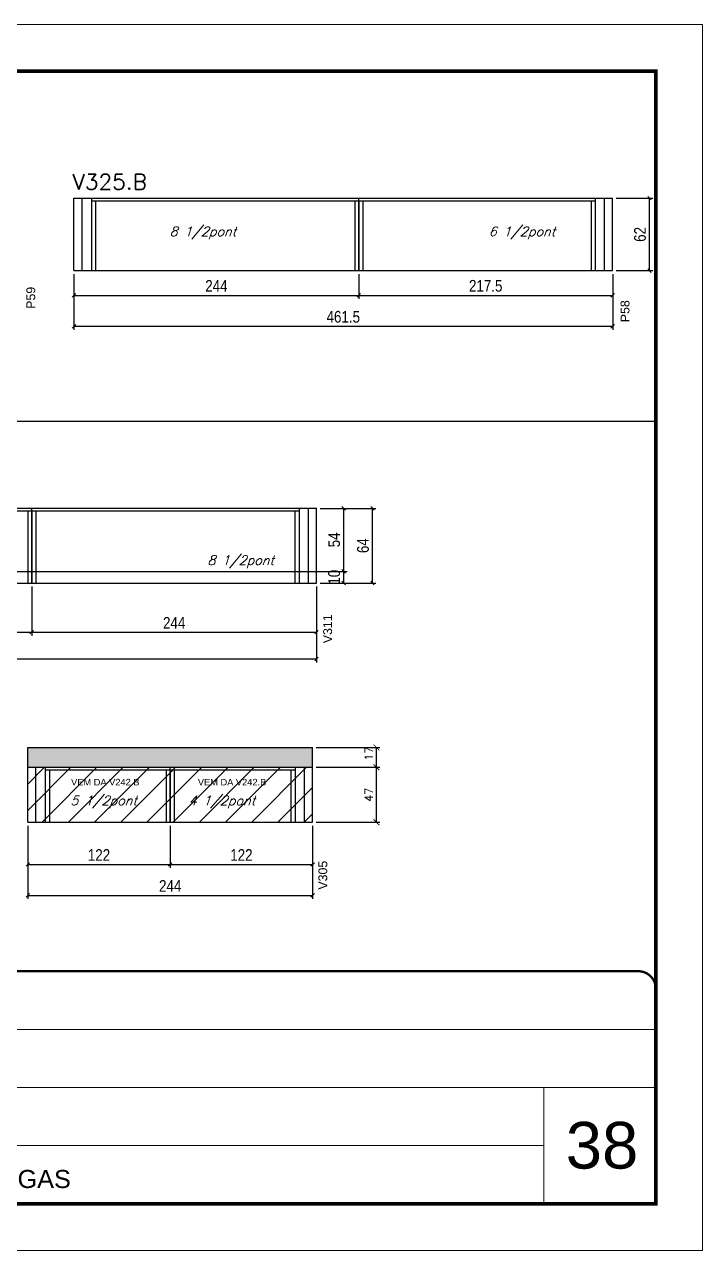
# Model space of a CAD drawing. Extents: x -3394 to 16474, y -5031 to 14397.
# Drawn here: x 6761 to 7342, y 3009 to 4059 of the extents above; entities that cross this region are included whole.
import ezdxf

# ---------------------------------------------------------------- set-up
doc = ezdxf.new("R2010")
doc.units = 0
doc.linetypes.add('CONTINUO', pattern=[0])
doc.linetypes.add('DASHED', pattern=[0.75, 0.5, -0.25])
doc.layers.get('0').update_dxf_attribs({"linetype": 'CONTINUOUS'})
doc.layers.get('Defpoints').update_dxf_attribs({"linetype": 'CONTINUOUS'})
for name, color, linetype, lineweight in [('CARIMBO', 255, 'CONTINUOUS', 9), ('Folhas', 255, 'CONTINUOUS', 9), ('REAPROVEITAMENTO', 251, 'CONTINUOUS', 9), ('SARRAFO DE PRESSAO', 251, 'DASHED', 9), ('Texto Seção', 7, 'CONTINUOUS', 15)]:
    doc.layers.add(name, color=color, linetype=linetype, lineweight=lineweight)
for name, color, linetype in [('COTA', 241, 'CONTINUOUS'), ('NOMENCLATURA', 7, 'CONTINUOUS'), ('Painéis', 200, 'CONTINUOUS'), ('SARR_2.2x7', 40, 'CONTINUOUS'), ('SARR_3.5x7', 81, 'CONTINUOUS'), ('texto', 7, 'CONTINUOUS')]:
    doc.layers.add(name, color=color, linetype=linetype)
doc.styles.add('ARIAL', font='arial.ttf')
doc.styles.add('COTA TECNICA', font='techl___.ttf', dxfattribs={"height": 10})
doc.styles.add('REGUA-120', font='ROMANS.shx', dxfattribs={"height": 15})
doc.styles.add('ROMANS', font='romans.shx')
doc.dimstyles.new('Cota Paínel', dxfattribs={"dimtxt": 7, "dimasz": 5, "dimexe": 3, "dimexo": 3, "dimgap": 3, "dimtad": 1, "dimdec": 1, "dimzin": 12, "dimdsep": 46, "dimtxsty": 'ROMANS', "dimblk": 'ARCHTICK', "dimcen": 0, "dimclrd": 4, "dimclre": 4, "dimclrt": 1, "dimadec": 1, "dimazin": 3, "dimtfac": 1, "dimtdec": 1, "dimtmove": 0, "dimatfit": 3, "dimldrblk": 'OBLIQUE', "dimfxl": 1, "dimtolj": 1, "dimtzin": 12, "dimarcsym": 0})
doc.dimstyles.new('PAINEL', dxfattribs={"dimtxt": 10, "dimasz": 3, "dimexe": 3, "dimexo": 3, "dimgap": 3, "dimtad": 1, "dimdec": 1, "dimzin": 12, "dimdsep": 46, "dimtxsty": 'COTA TECNICA', "dimblk1": 'OBLIQUE', "dimblk2": 'OBLIQUE', "dimsah": 1, "dimcen": 0.9, "dimclrd": 4, "dimclre": 4, "dimclrt": 240, "dimadec": 1, "dimazin": 3, "dimtfac": 1, "dimtdec": 1, "dimtmove": 0, "dimatfit": 3, "dimfxl": 1, "dimtolj": 1, "dimtzin": 12, "dimarcsym": 0})
pattern_1 = [(45, (5857.208, -4862.023), (-11.22532, 11.22532), [])]

# ---------------------------------------------------------------- blocks, each defined once
blk = doc.blocks.new('9999999999')
at = {"color": 30, "linetype": 'CONTINUO'}
for p, q in [((98564.6, 34379.6), (99584, 34379.6)), ((98564.6, 34329.8), (99488, 34329.8)), ((99584, 34329.8), (99488, 34329.8)), ((99488, 34329.8), (99488, 34230.2)), ((98564.6, 34280), (99488, 34280))]:
    blk.add_line(p, q, dxfattribs=at)
at = {"color": 30, "linetype": 'CONTINUO', "const_width": 2}
blk.add_lwpolyline([(99584, 34230.2), (99584, 34414.4, 0.414214), (99569, 34429.4), (98229, 34429.4, 0.414214), (98214, 34414.4), (98214, 34245.2, 0.414214), (98229, 34230.2), (99584, 34230.2)], format="xyb", dxfattribs=at)
at = {"layer": 'Folhas'}
blk.add_lwpolyline([(98139, 34190.2), (99624, 34190.2), (99624, 35240.2), (98139, 35240.2)], close=True, dxfattribs=at)
at = {"layer": 'Folhas', "color": 30, "const_width": 3}
blk.add_lwpolyline([(98214, 34230.2), (99584, 34230.2), (99584, 35200.2), (98214, 35200.2)], close=True, dxfattribs=at)
at = {"color": 7, "linetype": 'Continuous', "ltscale": 5, "style": 'ARIAL'}
blk.add_text('PAINÉIS DE LAT. VIGAS', height=15.483, dxfattribs=at).set_placement((98837.7, 34243.7))
blk = doc.blocks.new('_Oblique')
at = {"color": 0, "linetype": 'ByBlock', "lineweight": -2}
blk.add_line((-0.5, -0.5), (0.5, 0.5), dxfattribs=at)
blk = doc.blocks.new('*D1241')
at = {"layer": 'COTA', "color": 4, "linetype": 'ByBlock', "lineweight": -2, "transparency": 16777216}
for p, q in [((6803.8, 3845.6), (6803.8, 3824.4)), ((7047.8, 3845.6), (7047.8, 3824.4)), ((6803.8, 3827.4), (7047.8, 3827.4))]:
    blk.add_line(p, q, dxfattribs=at)
at = {"layer": 'Defpoints', "color": 0, "linetype": 'ByBlock', "transparency": 16777216}
for p in [(6803.8, 3848.6), (7047.8, 3848.6), (7047.8, 3827.4)]:
    blk.add_point(p, dxfattribs=at)
at = {"layer": 'COTA', "color": 4, "linetype": 'ByBlock', "lineweight": -2, "transparency": 16777216, "xscale": 3, "yscale": 3, "zscale": 3, "rotation": 180}
blk.add_blockref('_Oblique', (6803.8, 3827.4), dxfattribs=at)
at = {"layer": 'COTA', "color": 4, "linetype": 'ByBlock', "lineweight": -2, "transparency": 16777216, "xscale": 3, "yscale": 3, "zscale": 3}
blk.add_blockref('_Oblique', (7047.8, 3827.4), dxfattribs=at)
at = {"layer": 'COTA', "color": 240, "linetype": 'ByBlock', "transparency": 16777216, "insert": (6925.8, 3835.5), "char_height": 10, "attachment_point": 5, "style": 'COTA TECNICA'}
blk.add_mtext('\\A1;244', dxfattribs=at)
blk = doc.blocks.new('*D1242')
at = {"layer": 'COTA', "color": 4, "linetype": 'ByBlock', "lineweight": -2, "transparency": 16777216}
for p, q in [((7047.8, 3845.6), (7047.8, 3824.4)), ((7265.3, 3845.6), (7265.3, 3824.4)), ((7047.8, 3827.4), (7265.3, 3827.4))]:
    blk.add_line(p, q, dxfattribs=at)
at = {"layer": 'Defpoints', "color": 0, "linetype": 'ByBlock', "transparency": 16777216}
for p in [(7047.8, 3848.6), (7265.3, 3848.6), (7265.3, 3827.4)]:
    blk.add_point(p, dxfattribs=at)
at = {"layer": 'COTA', "color": 4, "linetype": 'ByBlock', "lineweight": -2, "transparency": 16777216, "xscale": 3, "yscale": 3, "zscale": 3, "rotation": 180}
blk.add_blockref('_Oblique', (7047.8, 3827.4), dxfattribs=at)
at = {"layer": 'COTA', "color": 4, "linetype": 'ByBlock', "lineweight": -2, "transparency": 16777216, "xscale": 3, "yscale": 3, "zscale": 3}
blk.add_blockref('_Oblique', (7265.3, 3827.4), dxfattribs=at)
at = {"layer": 'COTA', "color": 240, "linetype": 'ByBlock', "transparency": 16777216, "insert": (7156.5, 3835.5), "char_height": 10, "attachment_point": 5, "style": 'COTA TECNICA'}
blk.add_mtext('\\A1;217.5', dxfattribs=at)
blk = doc.blocks.new('*D1320')
at = {"layer": 'COTA', "color": 4, "linetype": 'ByBlock', "lineweight": -2, "transparency": 16777216}
for p, q in [((6803.8, 3845.6), (6803.8, 3797.9)), ((7265.3, 3845.6), (7265.3, 3797.9)), ((6803.8, 3800.9), (7265.3, 3800.9))]:
    blk.add_line(p, q, dxfattribs=at)
at = {"layer": 'Defpoints', "color": 0, "linetype": 'ByBlock', "transparency": 16777216}
for p in [(6803.8, 3848.6), (7265.3, 3848.6), (7265.3, 3800.9)]:
    blk.add_point(p, dxfattribs=at)
at = {"layer": 'COTA', "color": 4, "linetype": 'ByBlock', "lineweight": -2, "transparency": 16777216, "xscale": 3, "yscale": 3, "zscale": 3, "rotation": 180}
blk.add_blockref('_Oblique', (6803.8, 3800.9), dxfattribs=at)
at = {"layer": 'COTA', "color": 4, "linetype": 'ByBlock', "lineweight": -2, "transparency": 16777216, "xscale": 3, "yscale": 3, "zscale": 3}
blk.add_blockref('_Oblique', (7265.3, 3800.9), dxfattribs=at)
at = {"layer": 'COTA', "color": 240, "linetype": 'ByBlock', "transparency": 16777216, "insert": (7034.5, 3809), "char_height": 10, "attachment_point": 5, "style": 'COTA TECNICA'}
blk.add_mtext('\\A1;461.5', dxfattribs=at)
blk = doc.blocks.new('*D1243')
at = {"layer": 'COTA', "color": 4, "lineweight": -2, "transparency": 16777216}
for p, q in [((7268.3, 3910.6), (7299.8, 3910.6)), ((7296.8, 3848.6), (7296.8, 3910.6)), ((7268.3, 3848.6), (7299.8, 3848.6))]:
    blk.add_line(p, q, dxfattribs=at)
at = {"layer": 'Defpoints', "color": 0, "transparency": 16777216}
for p in [(7265.3, 3910.6), (7296.8, 3910.6), (7265.3, 3848.6)]:
    blk.add_point(p, dxfattribs=at)
at = {"layer": 'COTA', "color": 4, "lineweight": -2, "transparency": 16777216, "xscale": 3, "yscale": 3, "zscale": 3}
for p, rotation in [((7296.8, 3910.6), 90), ((7296.8, 3848.6), 270)]:
    blk.add_blockref('_Oblique', p, dxfattribs=dict(at, rotation=rotation))
at = {"layer": 'COTA', "color": 240, "transparency": 16777216, "insert": (7288.7, 3879.6), "char_height": 10, "attachment_point": 5, "rotation": 90, "style": 'COTA TECNICA'}
blk.add_mtext('\\A1;62', dxfattribs=at)
blk = doc.blocks.new('*D1228')
at = {"layer": 'COTA', "color": 4, "linetype": 'ByBlock', "lineweight": -2, "transparency": 16777216}
for p, q in [((7014.6, 3645), (7062.5, 3645)), ((7059.5, 3581), (7059.5, 3645)), ((7014.6, 3581), (7062.5, 3581))]:
    blk.add_line(p, q, dxfattribs=at)
at = {"layer": 'Defpoints', "color": 0, "linetype": 'ByBlock', "transparency": 16777216}
for p in [(7011.6, 3645), (7059.5, 3645), (7011.6, 3581)]:
    blk.add_point(p, dxfattribs=at)
at = {"layer": 'COTA', "color": 4, "linetype": 'ByBlock', "lineweight": -2, "transparency": 16777216, "xscale": 3, "yscale": 3, "zscale": 3}
for p, rotation in [((7059.5, 3645), 90), ((7059.5, 3581), 270)]:
    blk.add_blockref('_Oblique', p, dxfattribs=dict(at, rotation=rotation))
at = {"layer": 'COTA', "color": 240, "linetype": 'ByBlock', "transparency": 16777216, "insert": (7051.4, 3613), "char_height": 10, "attachment_point": 5, "rotation": 90, "style": 'COTA TECNICA'}
blk.add_mtext('\\A1;64', dxfattribs=at)
blk = doc.blocks.new('*D1231')
at = {"layer": 'COTA', "color": 4, "linetype": 'ByBlock', "lineweight": -2, "transparency": 16777216}
for p, q in [((6312.6, 3578), (6312.6, 3513)), ((7011.6, 3578), (7011.6, 3513)), ((6312.6, 3516), (7011.6, 3516))]:
    blk.add_line(p, q, dxfattribs=at)
at = {"layer": 'Defpoints', "color": 0, "linetype": 'ByBlock', "transparency": 16777216}
for p in [(6312.6, 3581), (7011.6, 3581), (7011.6, 3516)]:
    blk.add_point(p, dxfattribs=at)
at = {"layer": 'COTA', "color": 4, "linetype": 'ByBlock', "lineweight": -2, "transparency": 16777216, "xscale": 3, "yscale": 3, "zscale": 3, "rotation": 180}
blk.add_blockref('_Oblique', (6312.6, 3516), dxfattribs=at)
at = {"layer": 'COTA', "color": 4, "linetype": 'ByBlock', "lineweight": -2, "transparency": 16777216, "xscale": 3, "yscale": 3, "zscale": 3}
blk.add_blockref('_Oblique', (7011.6, 3516), dxfattribs=at)
at = {"layer": 'COTA', "color": 240, "linetype": 'ByBlock', "transparency": 16777216, "insert": (6617.6, 3524.1), "char_height": 10, "attachment_point": 5, "style": 'COTA TECNICA'}
blk.add_mtext('\\A1;699', dxfattribs=at)
blk = doc.blocks.new('*D1232')
at = {"layer": 'COTA', "color": 4, "linetype": 'ByBlock', "lineweight": -2, "transparency": 16777216}
for p, q in [((6767.6, 3578), (6767.6, 3535.9)), ((7011.6, 3565.8), (7011.6, 3535.9)), ((6767.6, 3538.9), (7011.6, 3538.9))]:
    blk.add_line(p, q, dxfattribs=at)
at = {"layer": 'Defpoints', "color": 0, "linetype": 'ByBlock', "transparency": 16777216}
for p in [(6767.6, 3581), (7011.6, 3568.8), (7011.6, 3538.9)]:
    blk.add_point(p, dxfattribs=at)
at = {"layer": 'COTA', "color": 4, "linetype": 'ByBlock', "lineweight": -2, "transparency": 16777216, "xscale": 3, "yscale": 3, "zscale": 3, "rotation": 180}
blk.add_blockref('_Oblique', (6767.6, 3538.9), dxfattribs=at)
at = {"layer": 'COTA', "color": 4, "linetype": 'ByBlock', "lineweight": -2, "transparency": 16777216, "xscale": 3, "yscale": 3, "zscale": 3}
blk.add_blockref('_Oblique', (7011.6, 3538.9), dxfattribs=at)
at = {"layer": 'COTA', "color": 240, "linetype": 'ByBlock', "transparency": 16777216, "insert": (6889.6, 3546.9), "char_height": 10, "attachment_point": 5, "style": 'COTA TECNICA'}
blk.add_mtext('\\A1;244', dxfattribs=at)
blk = doc.blocks.new('*D1307')
at = {"layer": 'COTA', "color": 4, "linetype": 'ByBlock', "lineweight": -2, "transparency": 16777216}
for p, q in [((6523.6, 3578), (6523.6, 3535.9)), ((6767.6, 3578), (6767.6, 3535.9)), ((6523.6, 3538.9), (6767.6, 3538.9))]:
    blk.add_line(p, q, dxfattribs=at)
at = {"layer": 'Defpoints', "color": 0, "linetype": 'ByBlock', "transparency": 16777216}
for p in [(6523.6, 3581), (6767.6, 3581), (6767.6, 3538.9)]:
    blk.add_point(p, dxfattribs=at)
at = {"layer": 'COTA', "color": 4, "linetype": 'ByBlock', "lineweight": -2, "transparency": 16777216, "xscale": 3, "yscale": 3, "zscale": 3, "rotation": 180}
blk.add_blockref('_Oblique', (6523.6, 3538.9), dxfattribs=at)
at = {"layer": 'COTA', "color": 4, "linetype": 'ByBlock', "lineweight": -2, "transparency": 16777216, "xscale": 3, "yscale": 3, "zscale": 3}
blk.add_blockref('_Oblique', (6767.6, 3538.9), dxfattribs=at)
at = {"layer": 'COTA', "color": 240, "linetype": 'ByBlock', "transparency": 16777216, "insert": (6645.6, 3546.9), "char_height": 10, "attachment_point": 5, "style": 'COTA TECNICA'}
blk.add_mtext('\\A1;244', dxfattribs=at)
blk = doc.blocks.new('*D1203')
at = {"layer": 'COTA', "color": 4, "linetype": 'ByBlock', "lineweight": -2, "transparency": 16777216}
for p, q in [((6764.2, 3373.2), (6764.2, 3337)), ((6886.2, 3373.2), (6886.2, 3337)), ((6764.2, 3340), (6886.2, 3340))]:
    blk.add_line(p, q, dxfattribs=at)
at = {"layer": 'Defpoints', "color": 0, "linetype": 'ByBlock', "transparency": 16777216}
for p in [(6764.2, 3376.2), (6886.2, 3376.2), (6886.2, 3340)]:
    blk.add_point(p, dxfattribs=at)
at = {"layer": 'COTA', "color": 4, "linetype": 'ByBlock', "lineweight": -2, "transparency": 16777216, "xscale": 3, "yscale": 3, "zscale": 3, "rotation": 180}
blk.add_blockref('_Oblique', (6764.2, 3340), dxfattribs=at)
at = {"layer": 'COTA', "color": 4, "linetype": 'ByBlock', "lineweight": -2, "transparency": 16777216, "xscale": 3, "yscale": 3, "zscale": 3}
blk.add_blockref('_Oblique', (6886.2, 3340), dxfattribs=at)
at = {"layer": 'COTA', "color": 240, "linetype": 'ByBlock', "transparency": 16777216, "insert": (6825.2, 3348.1), "char_height": 10, "attachment_point": 5, "style": 'COTA TECNICA'}
blk.add_mtext('\\A1;122', dxfattribs=at)
blk = doc.blocks.new('*D1204')
at = {"layer": 'COTA', "color": 4, "linetype": 'ByBlock', "lineweight": -2, "transparency": 16777216}
for p, q in [((6886.2, 3373.2), (6886.2, 3337)), ((7008.2, 3373.2), (7008.2, 3337)), ((6886.2, 3340), (7008.2, 3340))]:
    blk.add_line(p, q, dxfattribs=at)
at = {"layer": 'Defpoints', "color": 0, "linetype": 'ByBlock', "transparency": 16777216}
for p in [(6886.2, 3376.2), (7008.2, 3376.2), (7008.2, 3340)]:
    blk.add_point(p, dxfattribs=at)
at = {"layer": 'COTA', "color": 4, "linetype": 'ByBlock', "lineweight": -2, "transparency": 16777216, "xscale": 3, "yscale": 3, "zscale": 3, "rotation": 180}
blk.add_blockref('_Oblique', (6886.2, 3340), dxfattribs=at)
at = {"layer": 'COTA', "color": 4, "linetype": 'ByBlock', "lineweight": -2, "transparency": 16777216, "xscale": 3, "yscale": 3, "zscale": 3}
blk.add_blockref('_Oblique', (7008.2, 3340), dxfattribs=at)
at = {"layer": 'COTA', "color": 240, "linetype": 'ByBlock', "transparency": 16777216, "insert": (6947.2, 3348.1), "char_height": 10, "attachment_point": 5, "style": 'COTA TECNICA'}
blk.add_mtext('\\A1;122', dxfattribs=at)
blk = doc.blocks.new('*D1300')
at = {"layer": 'COTA', "color": 4, "linetype": 'ByBlock', "lineweight": -2, "transparency": 16777216}
for p, q in [((6764.2, 3373.2), (6764.2, 3310.5)), ((7008.2, 3373.2), (7008.2, 3310.5)), ((6764.2, 3313.5), (7008.2, 3313.5))]:
    blk.add_line(p, q, dxfattribs=at)
at = {"layer": 'Defpoints', "color": 0, "linetype": 'ByBlock', "transparency": 16777216}
for p in [(6764.2, 3376.2), (7008.2, 3376.2), (7008.2, 3313.5)]:
    blk.add_point(p, dxfattribs=at)
at = {"layer": 'COTA', "color": 4, "linetype": 'ByBlock', "lineweight": -2, "transparency": 16777216, "xscale": 3, "yscale": 3, "zscale": 3, "rotation": 180}
blk.add_blockref('_Oblique', (6764.2, 3313.5), dxfattribs=at)
at = {"layer": 'COTA', "color": 4, "linetype": 'ByBlock', "lineweight": -2, "transparency": 16777216, "xscale": 3, "yscale": 3, "zscale": 3}
blk.add_blockref('_Oblique', (7008.2, 3313.5), dxfattribs=at)
at = {"layer": 'COTA', "color": 240, "linetype": 'ByBlock', "transparency": 16777216, "insert": (6886.2, 3321.6), "char_height": 10, "attachment_point": 5, "style": 'COTA TECNICA'}
blk.add_mtext('\\A1;244', dxfattribs=at)
blk = doc.blocks.new('_ArchTick')
at = {"color": 0, "linetype": 'ByBlock', "const_width": 0.15}
blk.add_lwpolyline([(-0.5, -0.5), (0.5, 0.5)], dxfattribs=at)
blk = doc.blocks.new('*D1205')
at = {"layer": 'COTA', "color": 4, "lineweight": -2, "transparency": 16777216}
for p, q in [((7011.2, 3423.2), (7065.9, 3423.2)), ((7062.9, 3376.2), (7062.9, 3423.2)), ((7011.2, 3376.2), (7065.9, 3376.2))]:
    blk.add_line(p, q, dxfattribs=at)
at = {"layer": 'Defpoints', "color": 0, "transparency": 16777216}
for p in [(7008.2, 3423.2), (7062.9, 3423.2), (7008.2, 3376.2)]:
    blk.add_point(p, dxfattribs=at)
at = {"layer": 'COTA', "color": 4, "lineweight": -2, "transparency": 16777216, "xscale": 5, "yscale": 5, "zscale": 5}
for p, rotation in [((7062.9, 3423.2), 90), ((7062.9, 3376.2), 270)]:
    blk.add_blockref('_ArchTick', p, dxfattribs=dict(at, rotation=rotation))
at = {"layer": 'COTA', "color": 1, "transparency": 16777216, "insert": (7056.4, 3399.7), "char_height": 7, "attachment_point": 5, "rotation": 90, "style": 'ROMANS'}
blk.add_mtext('\\A1;47', dxfattribs=at)
blk = doc.blocks.new('*D1206')
at = {"layer": 'COTA', "color": 4, "lineweight": -2, "transparency": 16777216}
for p, q in [((7011.2, 3440.2), (7065.9, 3440.2)), ((7062.9, 3423.2), (7062.9, 3440.2)), ((7011.2, 3423.2), (7065.9, 3423.2))]:
    blk.add_line(p, q, dxfattribs=at)
at = {"layer": 'Defpoints', "color": 0, "transparency": 16777216}
for p in [(7008.2, 3440.2), (7062.9, 3440.2), (7008.2, 3423.2)]:
    blk.add_point(p, dxfattribs=at)
at = {"layer": 'COTA', "color": 4, "lineweight": -2, "transparency": 16777216, "xscale": 5, "yscale": 5, "zscale": 5}
for p, rotation in [((7062.9, 3440.2), 90), ((7062.9, 3423.2), 270)]:
    blk.add_blockref('_ArchTick', p, dxfattribs=dict(at, rotation=rotation))
at = {"layer": 'COTA', "color": 1, "transparency": 16777216, "insert": (7056.4, 3434.9), "char_height": 7, "attachment_point": 5, "rotation": 90, "style": 'ROMANS'}
blk.add_mtext('\\A1;17', dxfattribs=at)
blk = doc.blocks.new('*D1302')
at = {"layer": 'COTA', "color": 4, "lineweight": -2, "transparency": 16777216}
for p, q in [((7014.6, 3645), (7037.8, 3645)), ((7034.8, 3645), (7034.8, 3591)), ((7007.6, 3591), (7037.8, 3591))]:
    blk.add_line(p, q, dxfattribs=at)
at = {"layer": 'Defpoints', "color": 0, "transparency": 16777216}
for p in [(7011.6, 3645), (7004.6, 3591), (7034.8, 3591)]:
    blk.add_point(p, dxfattribs=at)
at = {"layer": 'COTA', "color": 4, "lineweight": -2, "transparency": 16777216, "xscale": 3, "yscale": 3, "zscale": 3}
for p, rotation in [((7034.8, 3645), 90), ((7034.8, 3591), 270)]:
    blk.add_blockref('_Oblique', p, dxfattribs=dict(at, rotation=rotation))
at = {"layer": 'COTA', "color": 240, "transparency": 16777216, "insert": (7026.7, 3618), "char_height": 10, "attachment_point": 5, "rotation": 90, "style": 'COTA TECNICA'}
blk.add_mtext('\\A1;54', dxfattribs=at)
blk = doc.blocks.new('*D1303')
at = {"layer": 'COTA', "color": 4, "lineweight": -2, "transparency": 16777216}
for p, q in [((7007.6, 3591), (7037.8, 3591)), ((7034.8, 3591), (7034.8, 3581)), ((7014.6, 3581), (7037.8, 3581))]:
    blk.add_line(p, q, dxfattribs=at)
at = {"layer": 'Defpoints', "color": 0, "transparency": 16777216}
for p in [(7004.6, 3591), (7011.6, 3581), (7034.8, 3581)]:
    blk.add_point(p, dxfattribs=at)
at = {"layer": 'COTA', "color": 4, "lineweight": -2, "transparency": 16777216, "xscale": 3, "yscale": 3, "zscale": 3}
for p, rotation in [((7034.8, 3591), 90), ((7034.8, 3581), 270)]:
    blk.add_blockref('_Oblique', p, dxfattribs=dict(at, rotation=rotation))
at = {"layer": 'COTA', "color": 240, "transparency": 16777216, "insert": (7026.7, 3586), "char_height": 10, "attachment_point": 5, "rotation": 90, "style": 'COTA TECNICA'}
blk.add_mtext('\\A1;10', dxfattribs=at)

msp = doc.modelspace()

# ---------------------------------------------------------------- hatches: boundary and pattern name
at = {"layer": 'COTA', "linetype": 'Continuous'}
h = msp.add_hatch(dxfattribs=at)
h.set_pattern_fill('AR-CONC', color=256, scale=0.05)
h.set_pattern_definition([(50, (5857.208, -4843.465), (9.1092334, -0.796954), [0.9525, -10.4775]), (355, (5857.208, -4843.465), (-1.762171, 9.552842), [0.762, -8.382029]), (100.45144, (5857.967, -4843.531), (7.347062, 8.755888), [0.8095, -8.904512]), (46.1842, (5857.208, -4840.925), (13.553952, -2.102116), [1.42875, -15.71625]), (96.63556, (5858.338, -4841.1), (11.870207, 12.371306), [1.214251, -13.35678]), (351.18415, (5857.208, -4840.925), (11.870207, 12.371306), [1.142998, -12.572987]), (21, (5858.478, -4841.56), (7.5807196, -5.11326), [0.9525, -10.4775]), (326, (5858.478, -4841.56), (3.090101, 9.209398), [0.762, -8.382]), (71.45144, (5859.11, -4841.986), (10.670821, 4.096138), [0.8095, -8.904497]), (37.5, (5857.208, -4843.4647), (0.1544302, 4.227752), [0, -8.2804, 0, -8.509, 0, -8.41375]), (7.5, (5857.208, -4843.4647), (3.3409831, 5.0090287), [0, -4.8514, 0, -8.0899, 0, -3.20675]), (327.5, (5854.376, -4843.4647), (6.7795298, -0.2864372), [0, -3.175, 0, -9.906, 0, -13.1445]), (317.5, (5853.106, -4843.465), (7.406459, 1.2713246), [0, -4.1275, 0, -6.5786, 0, -9.3345])])
h.paths.add_polyline_path([(7008.2, 3423.19), (7008.2, 3440.19), (6764.2, 3440.19), (6764.2, 3423.19)])
at = {"layer": 'REAPROVEITAMENTO'}
h = msp.add_hatch(dxfattribs=at)
h.set_pattern_fill('ANSI31', color=256, scale=5)
h.set_pattern_definition(pattern_1)
h.paths.add_polyline_path([(6886.2, 3376.19), (6886.2, 3423.19), (6764.2, 3423.19), (6764.2, 3376.19)])
h = msp.add_hatch(dxfattribs=at)
h.set_pattern_fill('ANSI31', color=256, scale=5)
h.set_pattern_definition(pattern_1)
h.paths.add_polyline_path([(7008.2, 3376.19), (7008.2, 3423.19), (6886.2, 3423.19), (6886.2, 3376.19)])

# ---------------------------------------------------------------- linework, layer by layer
at = {"layer": 'COTA', "linetype": 'Continuous'}
msp.add_line((7302.21, 3719.25), (5932.21, 3719.25), dxfattribs=at)
at = {"layer": 'COTA', "linetype": 'ByBlock'}
for p, q in [((6764.2, 3440.19), (7008.2, 3440.19)), ((6764.2, 3423.19), (6764.2, 3440.19)), ((7008.2, 3423.19), (7008.2, 3440.19))]:
    msp.add_line(p, q, dxfattribs=at)
at = {"layer": 'Painéis', "linetype": 'ByBlock'}
for p, q in [((6803.75, 3910.61), (7265.25, 3910.61)), ((6803.75, 3848.61), (6803.75, 3910.61)), ((7047.75, 3848.61), (7047.75, 3910.61)), ((7265.25, 3848.61), (7265.25, 3910.61)), ((6803.75, 3848.61), (7265.25, 3848.61)), ((6436.63, 3645.01), (7011.63, 3645.01)), ((6767.63, 3581.01), (6767.63, 3645.01)), ((7011.63, 3581.01), (7011.63, 3645.01)), ((6312.63, 3591.01), (7011.63, 3591.01)), ((6312.63, 3581.01), (7011.63, 3581.01)), ((6764.2, 3423.19), (7008.2, 3423.19)), ((6764.2, 3376.19), (6764.2, 3423.19)), ((6886.2, 3376.19), (6886.2, 3423.19)), ((7008.2, 3376.19), (7008.2, 3423.19)), ((6764.2, 3376.19), (7008.2, 3376.19))]:
    msp.add_line(p, q, dxfattribs=at)
at = {"layer": 'SARR_2.2x7', "linetype": 'Continuous'}
for p, q in [((6810.75, 3848.61), (6810.75, 3910.61)), ((6818.75, 3908.41), (7047.75, 3908.41)), ((7047.75, 3908.41), (7250.25, 3908.41)), ((7258.25, 3848.61), (7258.25, 3910.61)), ((7004.63, 3581.01), (7004.63, 3645.01)), ((6628.13, 3642.81), (6767.63, 3642.81)), ((6767.63, 3642.81), (6996.63, 3642.81)), ((6771.2, 3376.19), (6771.2, 3423.19)), ((7001.2, 3376.19), (7001.2, 3423.19)), ((6779.2, 3420.99), (6886.2, 3420.99)), ((6886.2, 3420.99), (6993.2, 3420.99))]:
    msp.add_line(p, q, dxfattribs=at)
at = {"layer": 'SARR_3.5x7'}
for p, q in [((6818.75, 3910.61), (6818.75, 3848.61)), ((6822.25, 3908.41), (6822.25, 3848.61)), ((7044.25, 3908.41), (7044.25, 3848.61)), ((7047.75, 3908.41), (7047.75, 3848.61)), ((7051.25, 3908.41), (7051.25, 3848.61)), ((7246.75, 3908.41), (7246.75, 3848.61)), ((7250.25, 3910.61), (7250.25, 3848.61)), ((6818.75, 3848.61), (6822.25, 3848.61)), ((7044.25, 3848.61), (7047.75, 3848.61)), ((7047.75, 3848.61), (7051.25, 3848.61)), ((7246.75, 3848.61), (7250.25, 3848.61)), ((6996.63, 3645.01), (6996.63, 3581.01)), ((6764.13, 3642.81), (6764.13, 3581.01)), ((6767.63, 3642.81), (6767.63, 3581.01)), ((6771.13, 3642.81), (6771.13, 3581.01)), ((6993.13, 3642.81), (6993.13, 3581.01)), ((6764.13, 3581.01), (6767.63, 3581.01)), ((6767.63, 3581.01), (6771.13, 3581.01)), ((6993.13, 3581.01), (6996.63, 3581.01)), ((6779.2, 3423.19), (6779.2, 3376.19)), ((6993.2, 3423.19), (6993.2, 3376.19)), ((6782.7, 3420.99), (6782.7, 3376.19)), ((6882.7, 3420.99), (6882.7, 3376.19)), ((6886.2, 3420.99), (6886.2, 3376.19)), ((6889.7, 3420.99), (6889.7, 3376.19)), ((6989.7, 3420.99), (6989.7, 3376.19)), ((6779.2, 3376.19), (6782.7, 3376.19)), ((6882.7, 3376.19), (6886.2, 3376.19)), ((6886.2, 3376.19), (6889.7, 3376.19)), ((6989.7, 3376.19), (6993.2, 3376.19))]:
    msp.add_line(p, q, dxfattribs=at)

# ---------------------------------------------------------------- block references
at = {"layer": 'SARRAFO DE PRESSAO', "color": 6, "linetype": 'ByBlock'}
msp.add_blockref('9999999999', (-92281.77, -31180.83), dxfattribs=at)

# ---------------------------------------------------------------- texts
at = {"layer": 'CARIMBO', "style": 'ARIAL'}
msp.add_text('38', height=40, dxfattribs=at).set_placement((7225.07, 3079.52))
at = {"layer": 'NOMENCLATURA', "linetype": 'Continuous', "style": 'ARIAL'}
for s, p in [('P59', (6770.57, 3815.92)), ('P58', (7279.62, 3804.43)), ('V311', (7024.86, 3529.48)), ('V305', (7020.75, 3318.45))]:
    msp.add_text(s, height=7.567, rotation=90, dxfattribs=at).set_placement(p)
for p in [(6801.33, 3407.62), (6909.93, 3407.62)]:
    msp.add_text('VEM DA V242.B', height=5.6753, dxfattribs=at).set_placement(p)
at = {"layer": 'texto', "color": 2, "char_height": 8, "attachment_point": 5, "style": 'ROMANS'}
for s, insert in [('{\\Q19;\\C256;8 1/2pont}', (6914.29, 3880.83)), ('{\\Q19;\\C256;6 1/2pont}', (7187.58, 3880.83)), ('{\\Q19;\\C256;8 1/2pont}', (6946.63, 3599.23)), ('{\\Q19;\\C256;5 1/2pont}', (6829.2, 3393.41)), ('{\\Q19;\\C256;4 1/2pont}', (6930.54, 3393.41))]:
    msp.add_mtext(s, dxfattribs=dict(at, insert=insert))
at = {"layer": 'Texto Seção', "style": 'REGUA-120', "width": 1.05}
msp.add_text('V325.B', height=13, dxfattribs=at).set_placement((6802.56, 3918.15))

# ---------------------------------------------------------------- dimensions: what is measured, and where the dimension line sits
at = {"layer": 'COTA'}
for base, p1, p2, dimstyle, picture, middle in [((7296.83, 3910.61), (7265.25, 3848.61), (7265.25, 3910.61), 'PAINEL', '*D1243', (7288.73, 3879.61)), ((7034.79, 3591.01), (7011.63, 3645.01), (7004.63, 3591.01), 'PAINEL', '*D1302', (7026.68, 3618.01)), ((7062.88, 3423.19), (7008.2, 3376.19), (7008.2, 3423.19), 'Cota Paínel', '*D1205', (7056.38, 3399.69))]:
    dim = msp.add_linear_dim(base=base, p1=p1, p2=p2, angle=90, dimstyle=dimstyle, dxfattribs=at)
    dim.commit()
    dim.dimension.update_dxf_attribs({"geometry": picture, "text_midpoint": middle})
at = {"layer": 'COTA', "linetype": 'ByBlock'}
for base, p1, p2, picture, middle in [((7047.75, 3827.43), (6803.75, 3848.61), (7047.75, 3848.61), '*D1241', (6925.75, 3835.5)), ((7265.25, 3800.93), (6803.75, 3848.61), (7265.25, 3848.61), '*D1320', (7034.5, 3809.03)), ((6767.63, 3538.86), (6523.63, 3581.01), (6767.63, 3581.01), '*D1307', (6645.63, 3546.93)), ((7011.63, 3538.86), (6767.63, 3581.01), (7011.63, 3568.76), '*D1232', (6889.63, 3546.93)), ((6886.2, 3340.01), (6764.2, 3376.19), (6886.2, 3376.19), '*D1203', (6825.2, 3348.07)), ((7008.2, 3313.51), (6764.2, 3376.19), (7008.2, 3376.19), '*D1300', (6886.2, 3321.58))]:
    dim = msp.add_linear_dim(base=base, p1=p1, p2=p2, dimstyle='PAINEL', dxfattribs=at)
    dim.commit()
    dim.dimension.update_dxf_attribs({"geometry": picture, "text_midpoint": middle})
for base, p1, p2, picture, middle in [((7265.25, 3827.43), (7047.75, 3848.61), (7265.25, 3848.61), '*D1242', (7156.5, 3835.53)), ((7008.2, 3340.01), (6886.2, 3376.19), (7008.2, 3376.19), '*D1204', (6947.2, 3348.07))]:
    dim = msp.add_linear_dim(base=base, p1=p1, p2=p2, dimstyle='PAINEL', override={"dimtmove": 1}, dxfattribs=at)
    dim.commit()
    dim.dimension.update_dxf_attribs({"geometry": picture, "text_midpoint": middle})
dim = msp.add_linear_dim(base=(7059.49, 3645.01), p1=(7011.63, 3581.01), p2=(7011.63, 3645.01), angle=90, dimstyle='PAINEL', dxfattribs=at)
dim.commit()
dim.dimension.update_dxf_attribs({"geometry": '*D1228', "text_midpoint": (7051.39, 3613.01)})
at = {"layer": 'COTA'}
dim = msp.add_linear_dim(base=(7034.79, 3581.01), p1=(7004.63, 3591.01), p2=(7011.63, 3581.01), angle=90, dimstyle='PAINEL', override={"dimtmove": 1}, dxfattribs=at)
dim.commit()
dim.dimension.update_dxf_attribs({"geometry": '*D1303', "text_midpoint": (7034.79, 3586.01), "dimtype": 160})
at = {"layer": 'COTA', "linetype": 'ByBlock'}
dim = msp.add_linear_dim(base=(7011.63, 3516), p1=(6312.63, 3581.01), p2=(7011.63, 3581.01), dimstyle='PAINEL', dxfattribs=at)
dim.commit()
dim.dimension.update_dxf_attribs({"geometry": '*D1231', "text_midpoint": (6617.63, 3516), "dimtype": 160})
at = {"layer": 'COTA'}
dim = msp.add_linear_dim(base=(7062.88, 3440.19), p1=(7008.2, 3423.19), p2=(7008.2, 3440.19), angle=90, dimstyle='Cota Paínel', dxfattribs=at)
dim.commit()
dim.dimension.update_dxf_attribs({"geometry": '*D1206', "text_midpoint": (7062.88, 3434.88), "dimtype": 160})

doc.saveas('drawing.dxf')
